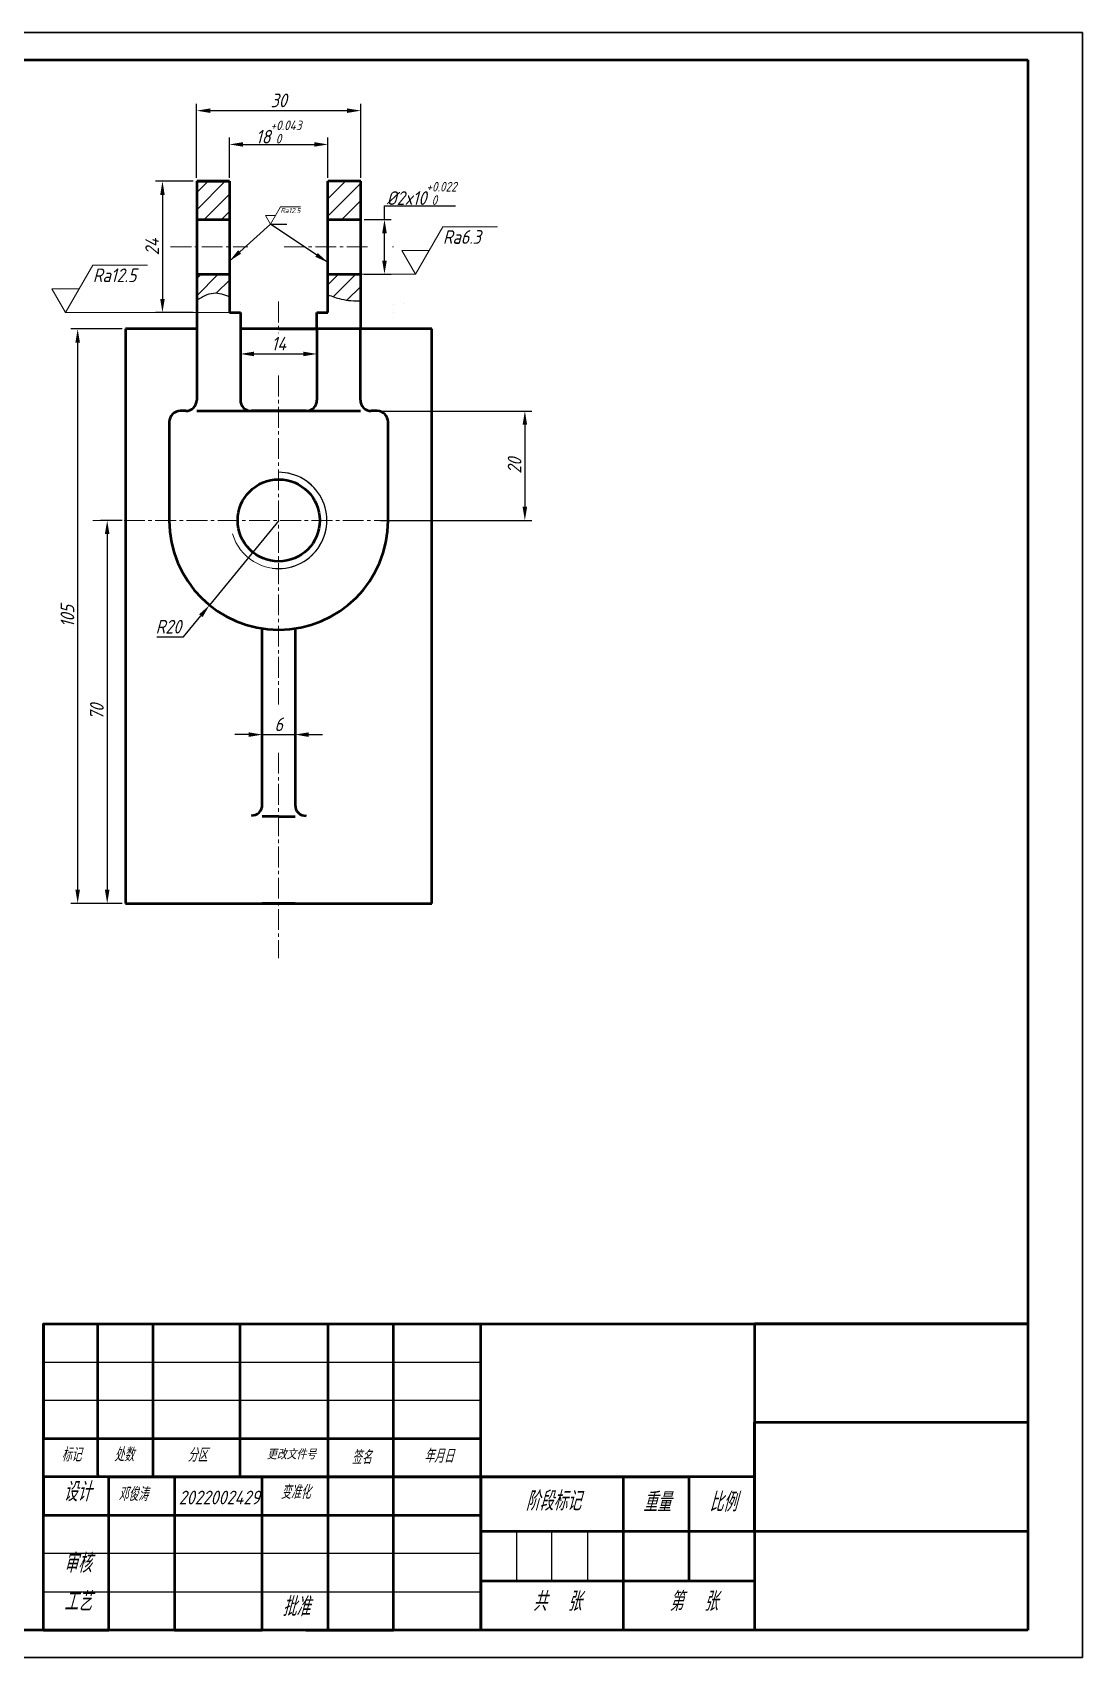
# Model space of a CAD drawing. Header units: millimetres. Extents: x 938 to 1358, y -102 to 195.
# Drawn here: x 1166.3 to 1358.3, y -102.4 to 194.6 of the extents above; entities that cross this region are included whole.
import ezdxf

# ---------------------------------------------------------------- set-up
doc = ezdxf.new("R2010")
doc.units = ezdxf.units.MM
doc.header["$LTSCALE"] = 0.2
doc.linetypes.add('CENTER2', pattern=[28.575, 19.05, -3.175, 3.175, -3.175])
for name, color, linetype, lineweight in [('实线', 7, 'Continuous', 50), ('总内框线', 7, 'Continuous', 50), ('总外框线', 7, 'Continuous', 30)]:
    doc.layers.add(name, color=color, linetype=linetype, lineweight=lineweight)
doc.layers.add('点划线', color=7, linetype='CENTER2')
doc.layers.add('细实线', color=3, linetype='Continuous')
doc.styles.get("Standard").update_dxf_attribs({"font": 'gbeitc.shx', "bigfont": 'gbcbig.shx'})
doc.dimstyles.new('ISO-25', dxfattribs={"dimtxt": 2.5, "dimasz": 2.5, "dimexe": 1.25, "dimexo": 0.625, "dimtad": 1, "dimtoh": 1, "dimdsep": 46, "dimtxsty": 'Standard', "dimcen": 2.5, "dimadec": 0, "dimazin": 0, "dimtfac": 1, "dimtmove": 0, "dimatfit": 3, "dimfxl": 0, "dimarcsym": 0})

# ---------------------------------------------------------------- blocks, each defined once
blk = doc.blocks.new('粗糙度')
at = {"layer": '实线', "lineweight": 0}
for p, q in [((5, 8.66), (0, 0)), ((5, 8.66), (15, 8.66)), ((0, 0), (-2.5, 4.33)), ((-2.5, 4.33), (2.5, 4.33))]:
    blk.add_line(p, q, dxfattribs=at)
blk.add_attdef('粗糙度', (5.02, 5.55), '', height=2.5, dxfattribs=at)
blk = doc.blocks.new('*D27')
at = {"layer": 'Defpoints', "color": 0, "lineweight": -3, "transparency": 16777216}
for p in [(1220.3, 174.17), (1202.3, 167.45), (1220.3, 167.45)]:
    blk.add_point(p, dxfattribs=at)
at = {"layer": '实线', "color": 0, "lineweight": -2, "transparency": 16777216}
for p, q in [((1202.3, 168.08), (1202.3, 175.42)), ((1220.3, 168.08), (1220.3, 175.42)), ((1204.8, 174.17), (1217.8, 174.17))]:
    blk.add_line(p, q, dxfattribs=at)
at = {"layer": '实线', "color": 0, "lineweight": -3, "transparency": 16777216}
for points in [[(1204.8, 174.59), (1204.8, 173.76), (1202.3, 174.17)], [(1217.8, 174.59), (1217.8, 173.76), (1220.3, 174.17)]]:
    blk.add_solid(points, dxfattribs=at)
at = {"layer": '实线', "color": 0, "lineweight": -3, "transparency": 16777216, "insert": (1211.3, 176.44), "char_height": 2.5, "attachment_point": 5}
blk.add_mtext('18{\\H0.7x;\\S+0.043^  0;}', dxfattribs=at)
blk = doc.blocks.new('*D30')
at = {"layer": 'Defpoints', "color": 0, "lineweight": -3, "transparency": 16777216}
for p in [(1226.3, 180.35), (1196.3, 167.45), (1226.3, 167.45)]:
    blk.add_point(p, dxfattribs=at)
at = {"layer": '实线', "color": 0, "lineweight": -2, "transparency": 16777216}
for p, q in [((1196.3, 168.08), (1196.3, 181.6)), ((1226.3, 168.08), (1226.3, 181.6)), ((1198.8, 180.35), (1223.8, 180.35))]:
    blk.add_line(p, q, dxfattribs=at)
at = {"layer": '实线', "color": 0, "lineweight": -3, "transparency": 16777216}
for points in [[(1198.8, 180.76), (1198.8, 179.93), (1196.3, 180.35)], [(1223.8, 180.76), (1223.8, 179.93), (1226.3, 180.35)]]:
    blk.add_solid(points, dxfattribs=at)
at = {"layer": '实线', "color": 0, "lineweight": -3, "transparency": 16777216, "insert": (1211.3, 182.22), "char_height": 2.5, "attachment_point": 5}
blk.add_mtext('30', dxfattribs=at)
blk = doc.blocks.new('*D31')
at = {"layer": 'Defpoints', "color": 0, "lineweight": -3, "transparency": 16777216}
for p in [(1196.3, 167.45), (1190.05, 143.45), (1196.3, 143.45)]:
    blk.add_point(p, dxfattribs=at)
at = {"layer": '实线', "color": 0, "lineweight": -2, "transparency": 16777216}
for p, q in [((1195.68, 167.45), (1188.8, 167.45)), ((1190.05, 164.95), (1190.05, 145.95)), ((1195.68, 143.45), (1188.8, 143.45))]:
    blk.add_line(p, q, dxfattribs=at)
at = {"layer": '实线', "color": 0, "lineweight": -3, "transparency": 16777216}
for points in [[(1189.63, 164.95), (1190.46, 164.95), (1190.05, 167.45)], [(1189.63, 145.95), (1190.46, 145.95), (1190.05, 143.45)]]:
    blk.add_solid(points, dxfattribs=at)
at = {"layer": '实线', "color": 0, "lineweight": -3, "transparency": 16777216, "insert": (1188.17, 155.45), "char_height": 2.5, "attachment_point": 5, "rotation": 90}
blk.add_mtext('24', dxfattribs=at)
blk = doc.blocks.new('*D32')
at = {"layer": 'Defpoints', "color": 0, "lineweight": -3, "transparency": 16777216}
for p in [(1226.3, 160.45), (1230.64, 160.45), (1226.3, 150.45)]:
    blk.add_point(p, dxfattribs=at)
at = {"layer": '实线', "color": 0, "lineweight": -2, "transparency": 16777216}
for p, q in [((1226.93, 160.45), (1231.89, 160.45)), ((1230.64, 160.45), (1230.64, 162.95)), ((1230.64, 162.95), (1243.6, 162.95)), ((1230.64, 152.95), (1230.64, 157.95)), ((1226.93, 150.45), (1231.89, 150.45))]:
    blk.add_line(p, q, dxfattribs=at)
at = {"layer": '实线', "color": 0, "lineweight": -3, "transparency": 16777216}
for points in [[(1230.22, 157.95), (1231.06, 157.95), (1230.64, 160.45)], [(1230.22, 152.95), (1231.06, 152.95), (1230.64, 150.45)]]:
    blk.add_solid(points, dxfattribs=at)
at = {"layer": '实线', "color": 0, "lineweight": -3, "transparency": 16777216, "insert": (1237.43, 165.22), "char_height": 2.5, "attachment_point": 5}
blk.add_mtext('%%C2x10{\\H0.7x;\\S+0.022^  0;}', dxfattribs=at)
blk = doc.blocks.new('*D33')
at = {"layer": 'Defpoints', "color": 0, "lineweight": -3, "transparency": 16777216}
for p in [(1204.3, 140.45), (1218.3, 140.45), (1218.3, 135.88)]:
    blk.add_point(p, dxfattribs=at)
at = {"layer": '实线', "color": 0, "lineweight": -2, "transparency": 16777216}
for p, q in [((1204.3, 139.83), (1204.3, 134.63)), ((1218.3, 139.83), (1218.3, 134.63)), ((1206.8, 135.88), (1215.8, 135.88))]:
    blk.add_line(p, q, dxfattribs=at)
at = {"layer": '实线', "color": 0, "lineweight": -3, "transparency": 16777216}
for points in [[(1206.8, 136.3), (1206.8, 135.46), (1204.3, 135.88)], [(1215.8, 136.3), (1215.8, 135.46), (1218.3, 135.88)]]:
    blk.add_solid(points, dxfattribs=at)
at = {"layer": '实线', "color": 0, "lineweight": -3, "transparency": 16777216, "insert": (1211.3, 137.76), "char_height": 2.5, "attachment_point": 5}
blk.add_mtext('14', dxfattribs=at)
blk = doc.blocks.new('*D34')
at = {"layer": 'Defpoints', "color": 0, "lineweight": -3, "transparency": 16777216}
for p in [(1183.3, 140.45), (1174.54, 35.45), (1183.3, 35.45)]:
    blk.add_point(p, dxfattribs=at)
at = {"layer": '实线', "color": 0, "lineweight": -2, "transparency": 16777216}
for p, q in [((1182.68, 140.45), (1173.29, 140.45)), ((1174.54, 137.95), (1174.54, 37.95)), ((1182.68, 35.45), (1173.29, 35.45))]:
    blk.add_line(p, q, dxfattribs=at)
at = {"layer": '实线', "color": 0, "lineweight": -3, "transparency": 16777216}
for points in [[(1174.13, 137.95), (1174.96, 137.95), (1174.54, 140.45)], [(1174.13, 37.95), (1174.96, 37.95), (1174.54, 35.45)]]:
    blk.add_solid(points, dxfattribs=at)
at = {"layer": '实线', "color": 0, "lineweight": -3, "transparency": 16777216, "insert": (1172.67, 87.95), "char_height": 2.5, "attachment_point": 5, "rotation": 90}
blk.add_mtext('105', dxfattribs=at)
blk = doc.blocks.new('*D35')
at = {"layer": 'Defpoints', "color": 0, "lineweight": -3, "transparency": 16777216}
for p in [(1183.3, 105.45), (1179.94, 35.45), (1183.3, 35.45)]:
    blk.add_point(p, dxfattribs=at)
at = {"layer": '实线', "color": 0, "lineweight": -2, "transparency": 16777216}
for p, q in [((1182.68, 105.45), (1178.69, 105.45)), ((1179.94, 102.95), (1179.94, 37.95)), ((1182.68, 35.45), (1178.69, 35.45))]:
    blk.add_line(p, q, dxfattribs=at)
at = {"layer": '实线', "color": 0, "lineweight": -3, "transparency": 16777216}
for points in [[(1179.52, 102.95), (1180.36, 102.95), (1179.94, 105.45)], [(1179.52, 37.95), (1180.36, 37.95), (1179.94, 35.45)]]:
    blk.add_solid(points, dxfattribs=at)
at = {"layer": '实线', "color": 0, "lineweight": -3, "transparency": 16777216, "insert": (1178.06, 70.45), "char_height": 2.5, "attachment_point": 5, "rotation": 90}
blk.add_mtext('70', dxfattribs=at)
blk = doc.blocks.new('*D36')
at = {"layer": 'Defpoints', "color": 0, "lineweight": -3, "transparency": 16777216}
for p in [(1208.3, 66.31), (1214.3, 66.31), (1214.3, 66.31)]:
    blk.add_point(p, dxfattribs=at)
at = {"layer": '实线', "color": 0, "lineweight": -2, "transparency": 16777216}
for p, q in [((1205.8, 66.31), (1203.3, 66.31)), ((1208.3, 66.94), (1208.3, 67.56)), ((1208.3, 66.31), (1214.3, 66.31)), ((1214.3, 66.94), (1214.3, 67.56)), ((1216.8, 66.31), (1219.3, 66.31))]:
    blk.add_line(p, q, dxfattribs=at)
at = {"layer": '实线', "color": 0, "lineweight": -3, "transparency": 16777216}
for points in [[(1205.8, 66.73), (1205.8, 65.89), (1208.3, 66.31)], [(1216.8, 66.73), (1216.8, 65.89), (1214.3, 66.31)]]:
    blk.add_solid(points, dxfattribs=at)
at = {"layer": '实线', "color": 0, "lineweight": -3, "transparency": 16777216, "insert": (1211.3, 68.19), "char_height": 2.5, "attachment_point": 5}
blk.add_mtext('6', dxfattribs=at)
blk = doc.blocks.new('*D37')
at = {"layer": 'Defpoints', "color": 0, "lineweight": -3, "transparency": 16777216}
for p in [(1211.3, 105.45), (1198.65, 89.97)]:
    blk.add_point(p, dxfattribs=at)
at = {"layer": '实线', "color": 0, "lineweight": -2, "transparency": 16777216}
for p, q in [((1211.3, 105.45), (1198.65, 89.97)), ((1193.91, 84.16), (1197.07, 88.03)), ((1189.01, 84.16), (1193.91, 84.16))]:
    blk.add_line(p, q, dxfattribs=at)
at = {"layer": '实线', "color": 0, "lineweight": -3, "transparency": 16777216}
blk.add_solid([(1196.75, 88.29), (1197.39, 87.77), (1198.65, 89.97)], dxfattribs=at)
at = {"layer": '实线', "color": 0, "lineweight": -3, "transparency": 16777216, "insert": (1191.14, 86.03), "char_height": 2.5, "attachment_point": 5}
blk.add_mtext('R20', dxfattribs=at)
blk = doc.blocks.new('*D38')
at = {"layer": 'Defpoints', "color": 0, "lineweight": -3, "transparency": 16777216}
for p in [(1229.3, 125.45), (1229.3, 105.45), (1256.31, 105.45)]:
    blk.add_point(p, dxfattribs=at)
at = {"layer": '实线', "color": 0, "lineweight": -2, "transparency": 16777216}
for p, q in [((1229.93, 125.45), (1257.56, 125.45)), ((1256.31, 122.95), (1256.31, 107.95)), ((1229.93, 105.45), (1257.56, 105.45))]:
    blk.add_line(p, q, dxfattribs=at)
at = {"layer": '实线', "color": 0, "lineweight": -3, "transparency": 16777216}
for points in [[(1255.89, 122.95), (1256.72, 122.95), (1256.31, 125.45)], [(1255.89, 107.95), (1256.72, 107.95), (1256.31, 105.45)]]:
    blk.add_solid(points, dxfattribs=at)
at = {"layer": '实线', "color": 0, "lineweight": -3, "transparency": 16777216, "insert": (1254.43, 115.45), "char_height": 2.5, "attachment_point": 5, "rotation": 90}
blk.add_mtext('20', dxfattribs=at)

msp = doc.modelspace()

# ---------------------------------------------------------------- hatches: boundary and pattern name
at = {"layer": '实线', "lineweight": 0}
h = msp.add_hatch(dxfattribs=at)
h.set_pattern_fill('ANSI31', color=256, scale=0.7)
h.paths.add_polyline_path([(1202.302, 167.455), (1196.302, 167.455), (1196.302, 160.455), (1202.302, 160.455)])
edge = h.paths.add_edge_path()
edge.add_line((1202.302, 150.455), (1196.302, 150.455))
edge.add_line((1196.302, 150.455), (1196.302, 145.7))
edge.add_spline(control_points=[(1196.302, 145.7), (1197.316, 146.308), (1199.27, 147.482), (1201.311, 146.761), (1202.302, 146.329)], knot_values=[0, 0, 0, 0, 3.3349251, 6.4314168, 6.4314168, 6.4314168, 6.4314168], degree=3, periodic=0)
edge.add_line((1202.302, 146.329), (1202.302, 150.455))
h.paths.add_polyline_path([(1226.302, 167.455), (1220.302, 167.455), (1220.302, 160.455), (1226.302, 160.455)])
edge = h.paths.add_edge_path()
edge.add_line((1226.302, 150.455), (1220.302, 150.455))
edge.add_line((1220.302, 150.455), (1220.302, 146.704))
edge.add_spline(control_points=[(1220.302, 146.704), (1221.11, 146.4), (1223.099, 145.677), (1225.107, 145.539), (1226.302, 145.599)], knot_values=[25.2233704, 25.2233704, 25.2233704, 25.2233704, 27.7152542, 31.3391417, 31.3391417, 31.3391417, 31.3391417], degree=3, periodic=0)
edge.add_line((1226.302, 145.599), (1226.302, 150.455))

# ---------------------------------------------------------------- linework, layer by layer
at = {"lineweight": 0}
msp.add_arc((1211.302, 105.455), 8.8, 196.26261, 90.22474, dxfattribs=at)
at = {"layer": '实线'}
for p, q in [((1196.302, 167.455), (1196.302, 140.455)), ((1196.302, 167.455), (1202.302, 167.455)), ((1202.302, 167.455), (1196.302, 167.455)), ((1202.302, 167.455), (1202.302, 143.455)), ((1226.302, 167.455), (1220.302, 167.455)), ((1220.302, 143.455), (1220.302, 167.455)), ((1226.302, 140.455), (1226.302, 167.455)), ((1196.302, 160.455), (1202.302, 160.455)), ((1220.302, 160.455), (1226.302, 160.455)), ((1196.302, 150.455), (1202.302, 150.455)), ((1220.302, 150.455), (1226.302, 150.455)), ((1202.302, 143.455), (1204.302, 143.455)), ((1204.302, 143.455), (1204.302, 140.455)), ((1204.337, 144.885), (1204.337, 144.885)), ((1218.302, 140.455), (1218.302, 143.455)), ((1218.302, 143.455), (1220.302, 143.455)), ((1232.292, 144.999), (1232.292, 144.999)), ((1232.292, 144.999), (1232.292, 144.999)), ((1232.292, 144.999), (1232.292, 144.999)), ((1232.292, 144.999), (1232.292, 144.999)), ((1232.292, 144.999), (1232.292, 144.999)), ((1232.292, 144.999), (1232.292, 144.999)), ((1232.292, 144.999), (1232.292, 144.999)), ((1232.302, 143.455), (1232.302, 143.455)), ((1232.302, 143.455), (1232.302, 143.455)), ((1234.157, 145.164), (1234.157, 145.164)), ((1234.157, 145.164), (1234.157, 145.164)), ((1234.157, 145.164), (1234.157, 145.164)), ((1183.302, 140.455), (1183.302, 35.455)), ((1196.302, 140.455), (1183.302, 140.455)), ((1196.302, 140.455), (1196.302, 127.455)), ((1218.302, 140.455), (1204.302, 140.455)), ((1204.302, 140.455), (1204.302, 127.455)), ((1211.302, 140.455), (1218.302, 140.455)), ((1211.302, 140.455), (1218.302, 140.455)), ((1211.302, 140.455), (1218.302, 140.455)), ((1211.302, 140.455), (1211.302, 140.455)), ((1211.302, 140.455), (1218.302, 140.455)), ((1211.302, 140.455), (1211.302, 140.455)), ((1211.302, 140.455), (1211.302, 140.455)), ((1211.302, 140.455), (1211.302, 140.455)), ((1211.302, 140.455), (1218.302, 140.455)), ((1218.302, 140.455), (1218.302, 140.455)), ((1218.302, 140.455), (1218.302, 140.455)), ((1218.302, 140.455), (1218.302, 140.455)), ((1226.233, 140.455), (1218.302, 140.455)), ((1218.302, 140.455), (1218.302, 127.455)), ((1226.233, 127.455), (1226.233, 140.455)), ((1239.302, 140.455), (1226.302, 140.455)), ((1239.302, 35.455), (1239.302, 140.455)), ((1194.302, 125.455), (1193.302, 125.455)), ((1196.302, 125.455), (1226.233, 125.455)), ((1216.302, 125.455), (1206.302, 125.455)), ((1229.302, 125.455), (1228.233, 125.455)), ((1191.302, 123.455), (1191.302, 105.455)), ((1231.302, 105.455), (1231.302, 123.455)), ((1208.302, 53.514), (1208.302, 85.681)), ((1214.302, 85.681), (1214.302, 53.455)), ((1211.302, 51.34), (1208.302, 51.34)), ((1211.302, 51.34), (1211.302, 51.34)), ((1211.302, 51.34), (1211.302, 51.34)), ((1211.302, 51.34), (1211.302, 51.34)), ((1211.302, 51.34), (1211.302, 51.34)), ((1211.302, 51.34), (1214.302, 51.34)), ((1183.302, 35.455), (1239.302, 35.455)), ((1183.302, 35.455), (1211.302, 35.455)), ((1214.302, 35.455), (1208.302, 35.455)), ((1214.302, 35.455), (1208.302, 35.455)), ((1211.302, 35.455), (1239.302, 35.455)), ((1211.302, 35.455), (1217.302, 35.455))]:
    msp.add_line(p, q, dxfattribs=at)
at = {"layer": '实线', "lineweight": 0}
for p, q in [((1226.302, 150.455), (1236.302, 150.455)), ((1202.302, 143.455), (1172.302, 143.455))]:
    msp.add_line(p, q, dxfattribs=at)
at = {"layer": '实线'}
msp.add_circle((1211.302, 105.455), 7.5, dxfattribs=at)
for centre, radius, start, end in [((1193.302, 123.455), 2, 90, 180), ((1194.302, 127.455), 2, 270, 360), ((1206.302, 127.455), 2, 180, 270), ((1216.302, 127.455), 2, 270, 0), ((1228.233, 127.455), 2, 180, 270), ((1229.302, 123.455), 2, 0, 90), ((1211.302, 105.455), 20, 180, 0), ((1206.302, 53.514), 2, 270, 0), ((1216.302, 53.455), 2, 180, 270)]:
    msp.add_arc(centre, radius, start, end, dxfattribs=at)
at = {"layer": '实线', "lineweight": -2}
msp.add_arc((1211.302, 105.455), 8.8, 262.2928, 90.22474, dxfattribs=at)
at = {"layer": '实线', "lineweight": -3}
for points, knots in [([(1196.302, 145.7), (1197.316, 146.308), (1199.27, 147.482), (1201.311, 146.761), (1202.302, 146.329)], [0, 0, 0, 0, 3.3349251, 6.4314168, 6.4314168, 6.4314168, 6.4314168]), ([(1220.302, 146.704), (1221.11, 146.4), (1223.099, 145.677), (1225.107, 145.539), (1226.302, 145.599)], [25.2233704, 25.2233704, 25.2233704, 25.2233704, 27.7152542, 31.3391417, 31.3391417, 31.3391417, 31.3391417])]:
    msp.add_open_spline(points, degree=3, knots=knots, dxfattribs=at)
at = {"layer": '总内框线'}
for p, q in [((958.266, 189.631), (1348.266, 189.631)), ((1348.266, 189.631), (1348.266, -97.369)), ((1168.266, -41.369), (1168.266, -48.369)), ((1178.259, -69.003), (1178.259, -41.369)), ((1178.259, -41.369), (1188.259, -41.369)), ((1188.259, -41.369), (1188.259, -69.369)), ((1204.259, -69.369), (1204.259, -41.369)), ((1204.259, -41.369), (1220.259, -41.369)), ((1220.259, -41.369), (1220.259, -69.369)), ((1232.259, -69.369), (1232.259, -41.369)), ((1248.266, -97.369), (1248.266, -41.369)), ((1348.266, -41.369), (1298.266, -41.369)), ((1298.266, -41.369), (1298.266, -59.369)), ((1298.266, -41.369), (1298.266, -69.369)), ((1168.266, -48.369), (1168.266, -55.369)), ((1168.266, -55.369), (1168.266, -62.369)), ((1298.266, -59.369), (1348.266, -59.369)), ((1298.266, -79.369), (1298.266, -59.369)), ((1298.266, -59.369), (1298.266, -97.369)), ((1348.266, -59.369), (1348.266, -79.369)), ((1168.266, -62.369), (1248.266, -62.369)), ((1298.266, -69.369), (1168.266, -69.369)), ((1168.266, -69.369), (1168.266, -76.369)), ((1178.259, -69.003), (1178.259, -69.369)), ((1180.266, -97.369), (1180.266, -69.369)), ((1180.266, -69.369), (1192.266, -69.369)), ((1188.259, -69.369), (1198.259, -69.369)), ((1188.259, -69.369), (1204.259, -69.369)), ((1192.266, -69.369), (1192.266, -97.369)), ((1198.259, -69.369), (1198.259, -69.369)), ((1204.266, -69.369), (1216.266, -69.369)), ((1208.266, -97.369), (1208.266, -69.369)), ((1208.266, -69.369), (1220.266, -69.369)), ((1220.259, -69.369), (1232.259, -69.369)), ((1220.266, -69.369), (1220.266, -97.369)), ((1232.266, -97.369), (1232.266, -69.369)), ((1232.266, -69.369), (1248.266, -69.369)), ((1248.266, -69.369), (1248.266, -97.369)), ((1248.266, -69.369), (1274.266, -69.369)), ((1274.266, -69.369), (1274.266, -97.369)), ((1274.266, -69.369), (1286.266, -69.369)), ((1286.266, -69.369), (1286.266, -88.369)), ((1168.266, -76.369), (1248.266, -76.369)), ((1298.266, -79.369), (1248.266, -79.369)), ((1248.266, -79.369), (1248.266, -88.369)), ((1348.266, -79.369), (1298.266, -79.369)), ((1248.266, -88.369), (1298.266, -88.369)), ((1348.266, -97.369), (958.266, -97.369)), ((1168.266, -97.369), (1180.266, -97.369)), ((1192.266, -97.369), (1204.266, -97.369)), ((1192.266, -97.369), (1208.266, -97.369)), ((1216.266, -97.369), (1228.266, -97.369)), ((1220.266, -97.369), (1232.266, -97.369))]:
    msp.add_line(p, q, dxfattribs=at)
msp.add_lwpolyline([(1348.266, -97.369), (1168.266, -97.369), (1168.266, -41.369), (1348.266, -41.369)], close=True, dxfattribs=at)
at = {"layer": '总外框线'}
for p, q in [((1358.266, 194.631), (938.266, 194.631)), ((1358.266, -102.369), (1358.266, 194.631)), ((938.266, -102.369), (1358.266, -102.369))]:
    msp.add_line(p, q, dxfattribs=at)
at = {"layer": '点划线', "lineweight": 0}
for p, q in [((1191.516, 155.455), (1205.643, 155.455)), ((1212.302, 155.455), (1227.513, 155.455)), ((1232.108, 155.455), (1232.302, 155.455)), ((1211.268, 145.455), (1211.268, 139.67)), ((1211.268, 131.928), (1211.268, 71.84)), ((1177.302, 105.455), (1251.302, 105.455)), ((1211.268, 63.003), (1211.268, 25.455))]:
    msp.add_line(p, q, dxfattribs=at)
at = {"layer": '细实线'}
for p, q in [((1168.266, -41.369), (1168.266, -48.369)), ((1168.266, -48.369), (1248.266, -48.369)), ((1248.266, -48.369), (1248.266, -55.369)), ((1248.266, -55.369), (1168.266, -55.369)), ((1168.266, -55.369), (1168.266, -62.369)), ((1168.266, -62.369), (1248.266, -62.369)), ((1168.266, -83.369), (1168.266, -76.369)), ((1248.266, -79.369), (1254.766, -79.369)), ((1254.766, -79.369), (1254.766, -88.369)), ((1261.266, -88.369), (1261.266, -79.369)), ((1261.266, -79.369), (1267.766, -79.369)), ((1267.766, -79.369), (1267.766, -88.369)), ((1248.266, -83.369), (1168.266, -83.369)), ((1248.266, -90.369), (1248.266, -83.369)), ((1254.766, -88.369), (1261.266, -88.369)), ((1168.266, -97.369), (1168.266, -90.369)), ((1168.266, -90.369), (1248.266, -90.369))]:
    msp.add_line(p, q, dxfattribs=at)

# ---------------------------------------------------------------- block references
at = {"layer": '实线', "lineweight": 0, "xscale": 0.3658086189310417, "yscale": 0.3658086189310417, "zscale": 0.3658086189310417}
msp.add_blockref('粗糙度', (1209.785, 159.605), dxfattribs=at).add_auto_attribs({'粗糙度': 'Ra12.5'})
at = {"layer": '实线', "lineweight": 0}
for p, values in [((1236.302, 150.455), {'粗糙度': 'Ra6.3'}), ((1172.302, 143.455), {'粗糙度': 'Ra12.5'})]:
    msp.add_blockref('粗糙度', p, dxfattribs=at).add_auto_attribs(values)

# ---------------------------------------------------------------- texts
at = {"layer": '实线', "lineweight": -3, "char_height": 2.5, "attachment_point": 1}
for s, width, heights, insert in [('\\pt5;邓俊涛', 13.03583, [3.71], (1181.978, -71.27)), ('2022002429', 10, [0], (1193.021, -71.88))]:
    msp.add_mtext_dynamic_manual_height_columns(s, width=width, gutter_width=12.5, heights=heights, dxfattribs=dict(at, insert=insert))
at = {"layer": '细实线', "attachment_point": 1}
for s, width, insert, char_height in [('\\pi3.31466;标记', 9.99329, (1168.266, -64.046), 2.5), ('\\pi3.32844;处数', 9.99329, (1177.874, -64.046), 2.5), ('\\pi6.37316;分区', 16, (1188.259, -64.107), 2.5), ('\\pi4.85331;更改文件号', 16, (1204.259, -64.351), 1.8), ('\\pi4.3698;签名', 11.99329, (1220.266, -64.533), 2.5), ('\\pi5.61489;年月日', 16, (1232.266, -64.29), 2.5), ('\\pi3.68382;设计', 12, (1168.266, -70.331), 3.5), ('\\pi3.43566;变准化', 12, (1208.266, -70.877), 2.5), ('\\pi8.17463;阶段标记', 26, (1248.266, -72.006), 3.5), ('\\pi3.66452;重量', 12, (1274.266, -72.202), 3.5), ('\\pi3.74173;比例', 12, (1286.266, -72.202), 3.5), ('\\pi3.74173;审核', 12, (1168.266, -83.369), 3.5), ('\\pi3.76103;工艺', 12, (1168.266, -90.369), 3.5), ('\\pi3.70313;批准', 12, (1208.266, -91.324), 3.5), ('\\pi9.51716;共  张', 26, (1248.266, -90.369), 3.5), ('\\pi8.45925;第  张', 24, (1274.266, -90.369), 3.5)]:
    msp.add_mtext_dynamic_manual_height_columns(s, width=width, gutter_width=12.5, heights=[0], dxfattribs=dict(at, insert=insert, char_height=char_height))

# ---------------------------------------------------------------- dimensions: what is measured, and where the dimension line sits
at = {"layer": '实线', "lineweight": -3}
for base, p1, p2, picture, middle in [((1226.302, 180.346), (1196.302, 167.455), (1226.302, 167.455), '*D30', (1211.302, 182.221)), ((1218.302, 135.88), (1204.302, 140.455), (1218.302, 140.455), '*D33', (1211.302, 137.755))]:
    dim = msp.add_linear_dim(base=base, p1=p1, p2=p2, dimstyle='ISO-25', dxfattribs=at)
    dim.commit()
    dim.dimension.update_dxf_attribs({"geometry": picture, "text_midpoint": middle})
dim = msp.add_linear_dim(base=(1220.302, 174.172), p1=(1202.302, 167.455), p2=(1220.302, 167.455), text='<>{\\H0.7x;\\S+0.043^  0;}', dimstyle='ISO-25', dxfattribs=at)
dim.commit()
dim.dimension.update_dxf_attribs({"geometry": '*D27', "text_midpoint": (1211.302, 176.437)})
for base, p1, p2, angle, picture, middle in [((1190.046, 143.455), (1196.302, 167.455), (1196.302, 143.455), 90, '*D31', (1188.171, 155.455)), ((1174.543, 35.455), (1183.302, 140.455), (1183.302, 35.455), 90, '*D34', (1172.668, 87.955)), ((1256.305, 105.455), (1229.302, 125.455), (1229.302, 105.455), 90, '*D38', (1254.43, 115.455)), ((1179.939, 35.455), (1183.302, 105.455), (1183.302, 35.455), 90, '*D35', (1178.064, 70.455)), ((1214.302, 66.31), (1208.302, 66.31), (1214.302, 66.31), 180, '*D36', (1211.302, 68.185))]:
    dim = msp.add_linear_dim(base=base, p1=p1, p2=p2, angle=angle, dimstyle='ISO-25', dxfattribs=at)
    dim.commit()
    dim.dimension.update_dxf_attribs({"geometry": picture, "text_midpoint": middle})
dim = msp.add_linear_dim(base=(1230.638, 160.455), p1=(1226.302, 150.455), p2=(1226.302, 160.455), angle=90, text='%%C2x<>{\\H0.7x;\\S+0.022^  0;}', dimstyle='ISO-25', dxfattribs=at)
dim.commit()
dim.dimension.update_dxf_attribs({"geometry": '*D32', "text_midpoint": (1237.433, 165.22)})
dim = msp.add_radius_dim(center=(1211.302, 105.455), mpoint=(1198.65, 89.965), dimstyle='ISO-25', dxfattribs=at)
dim.commit()
dim.dimension.update_dxf_attribs({"geometry": '*D37', "text_midpoint": (1191.145, 86.032)})

# ---------------------------------------------------------------- leaders
at = {"layer": '实线', "lineweight": 0}
for points in [[(1202.302, 152.855), (1209.785, 159.605), (1212.785, 159.605)], [(1220.302, 152.593), (1209.785, 159.605), (1211.285, 159.605)]]:
    msp.add_leader(points, dimstyle='ISO-25', override={"dimgap": 0.625, "dimtad": 0}, dxfattribs=at)

doc.saveas('drawing.dxf')
